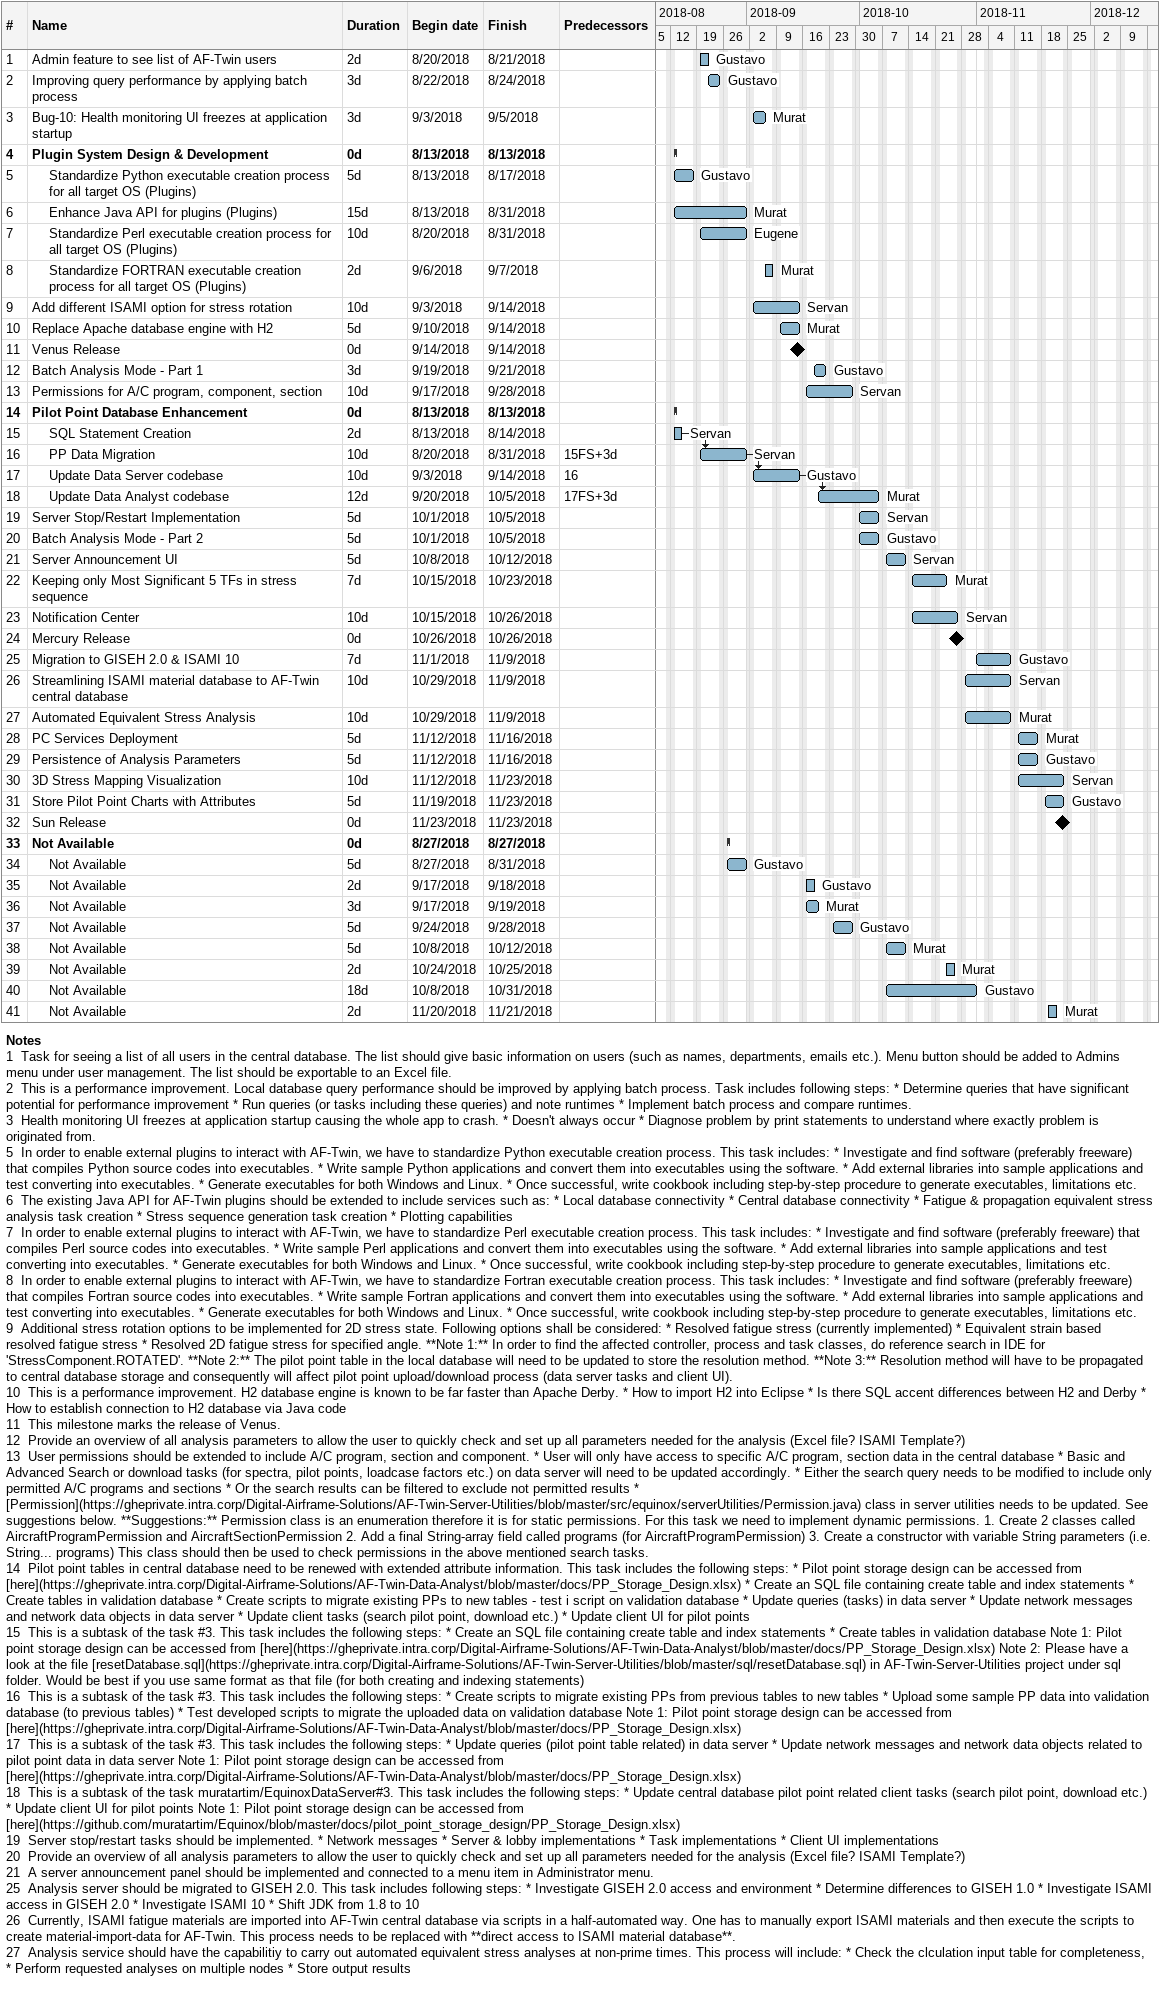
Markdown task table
| ID | Level | Task | Duration | Start | Finish | Predecessors | Resources |
|---|---|---|---|---|---|---|---|
| 1 | 1 | Admin feature to see list of AF-Twin users | 2d | 2018-08-20 | 2018-08-21 |  | Gustavo |
| 2 | 1 | Improving query performance by applying batch process | 3d | 2018-08-22 | 2018-08-24 |  | Gustavo |
| 3 | 1 | Bug-10: Health monitoring UI freezes at application startup | 3d | 2018-09-03 | 2018-09-05 |  | Murat |
| 4 | 1 | **Plugin System Design & Development** | 0d | 2018-08-13 | 2018-08-13 |  |  |
| 5 | 2 | Standardize Python executable creation process for all target OS (Plugins) | 5d | 2018-08-13 | 2018-08-17 |  | Gustavo |
| 6 | 2 | Enhance Java API for plugins (Plugins) | 15d | 2018-08-13 | 2018-08-31 |  | Murat |
| 7 | 2 | Standardize Perl executable creation process for all target OS (Plugins) | 10d | 2018-08-20 | 2018-08-31 |  | Eugene |
| 8 | 2 | Standardize FORTRAN executable creation process for all target OS (Plugins) | 2d | 2018-09-06 | 2018-09-07 |  | Murat |
| 9 | 1 | Add different ISAMI option for stress rotation | 10d | 2018-09-03 | 2018-09-14 |  | Servan |
| 10 | 1 | Replace Apache database engine with H2 | 5d | 2018-09-10 | 2018-09-14 |  | Murat |
| 11 | 1 | Venus Release | 0d | 2018-09-14 | 2018-09-14 |  |  |
| 12 | 1 | Batch Analysis Mode - Part 1 | 3d | 2018-09-19 | 2018-09-21 |  | Gustavo |
| 13 | 1 | Permissions for A/C program, component, section | 10d | 2018-09-17 | 2018-09-28 |  | Servan |
| 14 | 1 | **Pilot Point Database Enhancement** | 0d | 2018-08-13 | 2018-08-13 |  |  |
| 15 | 2 | SQL Statement Creation | 2d | 2018-08-13 | 2018-08-14 |  | Servan |
| 16 | 2 | PP Data Migration | 10d | 2018-08-20 | 2018-08-31 | 15FS+3d | Servan |
| 17 | 2 | Update Data Server codebase | 10d | 2018-09-03 | 2018-09-14 | 16 | Gustavo |
| 18 | 2 | Update Data Analyst codebase | 12d | 2018-09-20 | 2018-10-05 | 17FS+3d | Murat |
| 19 | 1 | Server Stop/Restart Implementation | 5d | 2018-10-01 | 2018-10-05 |  | Servan |
| 20 | 1 | Batch Analysis Mode - Part 2 | 5d | 2018-10-01 | 2018-10-05 |  | Gustavo |
| 21 | 1 | Server Announcement UI | 5d | 2018-10-08 | 2018-10-12 |  | Servan |
| 22 | 1 | Keeping only Most Significant 5 TFs in stress sequence | 7d | 2018-10-15 | 2018-10-23 |  | Murat |
| 23 | 1 | Notification Center | 10d | 2018-10-15 | 2018-10-26 |  | Servan |
| 24 | 1 | Mercury Release | 0d | 2018-10-26 | 2018-10-26 |  |  |
| 25 | 1 | Migration to GISEH 2.0 & ISAMI 10 | 7d | 2018-11-01 | 2018-11-09 |  | Gustavo |
| 26 | 1 | Streamlining ISAMI material database to AF-Twin central database | 10d | 2018-10-29 | 2018-11-09 |  | Servan |
| 27 | 1 | Automated Equivalent Stress Analysis | 10d | 2018-10-29 | 2018-11-09 |  | Murat |
| 28 | 1 | PC Services Deployment | 5d | 2018-11-12 | 2018-11-16 |  | Murat |
| 29 | 1 | Persistence of Analysis Parameters | 5d | 2018-11-12 | 2018-11-16 |  | Gustavo |
| 30 | 1 | 3D Stress Mapping Visualization | 10d | 2018-11-12 | 2018-11-23 |  | Servan |
| 31 | 1 | Store Pilot Point Charts with Attributes | 5d | 2018-11-19 | 2018-11-23 |  | Gustavo |
| 32 | 1 | Sun Release | 0d | 2018-11-23 | 2018-11-23 |  |  |
| 33 | 1 | **Not Available** | 0d | 2018-08-27 | 2018-08-27 |  |  |
| 34 | 2 | Not Available | 5d | 2018-08-27 | 2018-08-31 |  | Gustavo |
| 35 | 2 | Not Available | 2d | 2018-09-17 | 2018-09-18 |  | Gustavo |
| 36 | 2 | Not Available | 3d | 2018-09-17 | 2018-09-19 |  | Murat |
| 37 | 2 | Not Available | 5d | 2018-09-24 | 2018-09-28 |  | Gustavo |
| 38 | 2 | Not Available | 5d | 2018-10-08 | 2018-10-12 |  | Murat |
| 39 | 2 | Not Available | 2d | 2018-10-24 | 2018-10-25 |  | Murat |
| 40 | 2 | Not Available | 18d | 2018-10-08 | 2018-10-31 |  | Gustavo |
| 41 | 2 | Not Available | 2d | 2018-11-20 | 2018-11-21 |  | Murat |

Notes
- 1: Task for seeing a list of all users in the central database. The list should give basic information on users (such as names, departments, emails etc.). Menu button should be added to Admins menu under user management. The list should be exportable to an Excel file.
- 2: This is a performance improvement. Local database query performance should be improved by applying batch process. Task includes following steps: * Determine queries that have significant potential for performance improvement * Run queries (or tasks including these queries) and note runtimes * Implement batch process and compare runtimes.
- 3: Health monitoring UI freezes at application startup causing the whole app to crash. * Doesn't always occur * Diagnose problem by print statements to understand where exactly problem is originated from.
- 5: In order to enable external plugins to interact with AF-Twin, we have to standardize Python executable creation process. This task includes: * Investigate and find software (preferably freeware) that compiles Python source codes into executables. * Write sample Python applications and convert them into executables using the software. * Add external libraries into sample applications and test converting into executables. * Generate executables for both Windows and Linux. * Once successful, write cookbook including step-by-step procedure to generate executables, limitations etc.
- 6: The existing Java API for AF-Twin plugins should be extended to include services such as: * Local database connectivity * Central database connectivity * Fatigue & propagation equivalent stress analysis task creation * Stress sequence generation task creation * Plotting capabilities
- 7: In order to enable external plugins to interact with AF-Twin, we have to standardize Perl executable creation process. This task includes: * Investigate and find software (preferably freeware) that compiles Perl source codes into executables. * Write sample Perl applications and convert them into executables using the software. * Add external libraries into sample applications and test converting into executables. * Generate executables for both Windows and Linux. * Once successful, write cookbook including step-by-step procedure to generate executables, limitations etc.
- 8: In order to enable external plugins to interact with AF-Twin, we have to standardize Fortran executable creation process. This task includes: * Investigate and find software (preferably freeware) that compiles Fortran source codes into executables. * Write sample Fortran applications and convert them into executables using the software. * Add external libraries into sample applications and test converting into executables. * Generate executables for both Windows and Linux. * Once successful, write cookbook including step-by-step procedure to generate executables, limitations etc.
- 9: Additional stress rotation options to be implemented for 2D stress state. Following options shall be considered: * Resolved fatigue stress (currently implemented) * Equivalent strain based resolved fatigue stress * Resolved 2D fatigue stress for specified angle. **Note 1:** In order to find the affected controller, process and task classes, do reference search in IDE for 'StressComponent.ROTATED'. **Note 2:** The pilot point table in the local database will need to be updated to store the resolution method. **Note 3:** Resolution method will have to be propagated to central database storage and consequently will affect pilot point upload/download process (data server tasks and client UI).
- 10: This is a performance improvement. H2 database engine is known to be far faster than Apache Derby. * How to import H2 into Eclipse * Is there SQL accent differences between H2 and Derby * How to establish connection to H2 database via Java code
- 11: This milestone marks the release of Venus.
- 12: Provide an overview of all analysis parameters to allow the user to quickly check and set up all parameters needed for the analysis (Excel file? ISAMI Template?)
- 13: User permissions should be extended to include A/C program, section and component. * User will only have access to specific A/C program, section data in the central database * Basic and Advanced Search or download tasks (for spectra, pilot points, loadcase factors etc.) on data server will need to be updated accordingly. * Either the search query needs to be modified to include only permitted A/C programs and sections * Or the search results can be filtered to exclude not permitted results * [Permission](https://gheprivate.intra.corp/Digital-Airframe-Solutions/AF-Twin-Server-Utilities/blob/master/src/equinox/serverUtilities/Permission.java) class in server utilities needs to be updated. See suggestions below. **Suggestions:** Permission class is an enumeration therefore it is for static permissions. For this task we need to implement dynamic permissions. 1. Create 2 classes called AircraftProgramPermission and AircraftSectionPermission 2. Add a final String-array field called programs (for AircraftProgramPermission) 3. Create a constructor with variable String parameters (i.e. String... programs) This class should then be used to check permissions in the above mentioned search tasks.
- 14: Pilot point tables in central database need to be renewed with extended attribute information. This task includes the following steps: * Pilot point storage design can be accessed from [here](https://gheprivate.intra.corp/Digital-Airframe-Solutions/AF-Twin-Data-Analyst/blob/master/docs/PP_Storage_Design.xlsx) * Create an SQL file containing create table and index statements * Create tables in validation database * Create scripts to migrate existing PPs to new tables - test i script on validation database * Update queries (tasks) in data server * Update network messages and network data objects in data server * Update client tasks (search pilot point, download etc.) * Update client UI for pilot points
- 15: This is a subtask of the task #3. This task includes the following steps: * Create an SQL file containing create table and index statements * Create tables in validation database Note 1: Pilot point storage design can be accessed from [here](https://gheprivate.intra.corp/Digital-Airframe-Solutions/AF-Twin-Data-Analyst/blob/master/docs/PP_Storage_Design.xlsx) Note 2: Please have a look at the file [resetDatabase.sql](https://gheprivate.intra.corp/Digital-Airframe-Solutions/AF-Twin-Server-Utilities/blob/master/sql/resetDatabase.sql) in AF-Twin-Server-Utilities project under sql folder. Would be best if you use same format as that file (for both creating and indexing statements)
- 16: This is a subtask of the task #3. This task includes the following steps: * Create scripts to migrate existing PPs from previous tables to new tables * Upload some sample PP data into validation database (to previous tables) * Test developed scripts to migrate the uploaded data on validation database Note 1: Pilot point storage design can be accessed from [here](https://gheprivate.intra.corp/Digital-Airframe-Solutions/AF-Twin-Data-Analyst/blob/master/docs/PP_Storage_Design.xlsx)
- 17: This is a subtask of the task #3. This task includes the following steps: * Update queries (pilot point table related) in data server * Update network messages and network data objects related to pilot point data in data server Note 1: Pilot point storage design can be accessed from [here](https://gheprivate.intra.corp/Digital-Airframe-Solutions/AF-Twin-Data-Analyst/blob/master/docs/PP_Storage_Design.xlsx)
- 18: This is a subtask of the task muratartim/EquinoxDataServer#3. This task includes the following steps: * Update central database pilot point related client tasks (search pilot point, download etc.) * Update client UI for pilot points Note 1: Pilot point storage design can be accessed from [here](https://github.com/muratartim/Equinox/blob/master/docs/pilot_point_storage_design/PP_Storage_Design.xlsx)
- 19: Server stop/restart tasks should be implemented. * Network messages * Server & lobby implementations * Task implementations * Client UI implementations
- 20: Provide an overview of all analysis parameters to allow the user to quickly check and set up all parameters needed for the analysis (Excel file? ISAMI Template?)
- 21: A server announcement panel should be implemented and connected to a menu item in Administrator menu.
- 25: Analysis server should be migrated to GISEH 2.0. This task includes following steps: * Investigate GISEH 2.0 access and environment * Determine differences to GISEH 1.0 * Investigate ISAMI access in GISEH 2.0 * Investigate ISAMI 10 * Shift JDK from 1.8 to 10
- 26: Currently, ISAMI fatigue materials are imported into AF-Twin central database via scripts in a half-automated way. One has to manually export ISAMI materials and then execute the scripts to create material-import-data for AF-Twin. This process needs to be replaced with **direct access to ISAMI material database**.
- 27: Analysis service should have the capabilitiy to carry out automated equivalent stress analyses at non-prime times. This process will include: * Check the clculation input table for completeness, * Perform requested analyses on multiple nodes * Store output results
